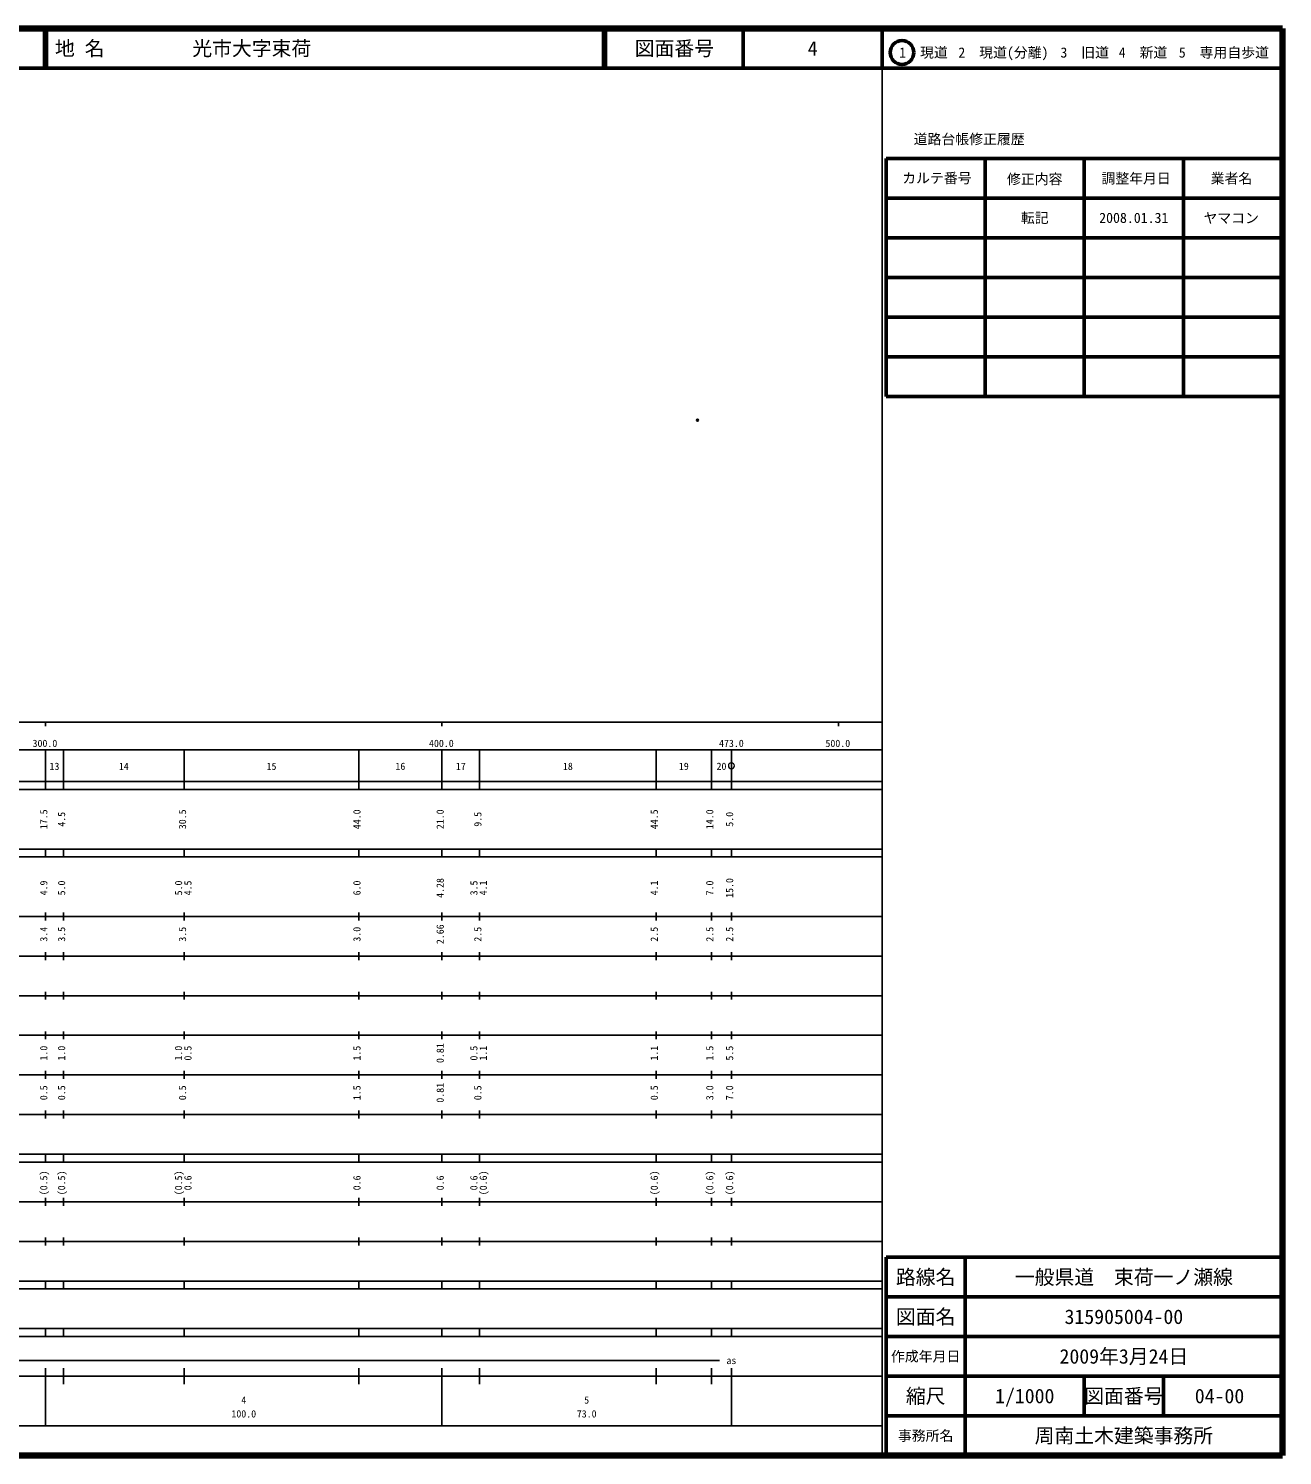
# Model space of a CAD drawing. Units: millimetres on the paper. Extents: x 40 to 680, y 20 to 380.
# Drawn here: x 363.7 to 680, y 20 to 380 of the extents above; entities that cross this region are included whole.
import ezdxf
from ezdxf.enums import TextEntityAlignment as Align

# ---------------------------------------------------------------- set-up
doc = ezdxf.new("R2010")
doc.units = ezdxf.units.MM
doc.header["$PDMODE"] = 32
doc.header["$PDSIZE"] = 0.5
doc.layers.add('M-OTRS', color=6, linetype='Continuous')
doc.layers.add('M-TTL-TXT', color=7, linetype='Continuous')
for name, color, linetype, lineweight in [('M-TTL', 2, 'Continuous', 140), ('M-TTL-BAND', 7, 'Continuous', 25), ('M-TTL-FRAM', 2, 'Continuous', 50), ('M-TTL-LINE', 7, 'Continuous', 50)]:
    doc.layers.add(name, color=color, linetype=linetype, lineweight=lineweight)
doc.styles.add('ＭＳ ゴシック', font='')
doc.styles.get('ＭＳ ゴシック').set_extended_font_data('MS Gothic')

msp = doc.modelspace()

# ---------------------------------------------------------------- linework, layer by layer
at = {"layer": 'M-OTRS'}
msp.add_point((532.442, 281.177), dxfattribs=at)
at = {"layer": 'M-TTL'}
for p, q in [((680, 380), (40, 380)), ((680, 20), (680, 380)), ((40, 20), (680, 20))]:
    msp.add_line(p, q, dxfattribs=at)
at = {"layer": 'M-TTL-BAND'}
for p, q in [((579, 20), (579, 370)), ((40, 205), (579, 205)), ((368, 205), (368, 204)), ((468, 205), (468, 204)), ((568, 205), (568, 204)), ((68, 198), (579, 198)), ((368, 188), (368, 198)), ((372.5, 188), (372.5, 198)), ((403, 188), (403, 198)), ((447, 188), (447, 198)), ((468, 188), (468, 198)), ((477.5, 188), (477.5, 198)), ((522, 188), (522, 198)), ((536, 188), (536, 198)), ((541, 188), (541, 198)), ((40, 190), (579, 190)), ((40, 188), (579, 188)), ((40, 173), (579, 173)), ((368, 171), (368, 173)), ((372.5, 171), (372.5, 173)), ((403, 171), (403, 173)), ((447, 171), (447, 173)), ((468, 171), (468, 173)), ((477.5, 171), (477.5, 173)), ((522, 171), (522, 173)), ((536, 171), (536, 173)), ((541, 171), (541, 173)), ((40, 171), (579, 171)), ((40, 156), (579, 156)), ((368, 155), (368, 157)), ((372.5, 155), (372.5, 157)), ((403, 155), (403, 157)), ((447, 155), (447, 157)), ((468, 155), (468, 157)), ((477.5, 155), (477.5, 157)), ((522, 155), (522, 157)), ((536, 155), (536, 157)), ((541, 155), (541, 157)), ((46, 146), (579, 146)), ((368, 145), (368, 147)), ((372.5, 145), (372.5, 147)), ((403, 145), (403, 147)), ((447, 145), (447, 147)), ((468, 145), (468, 147)), ((477.5, 145), (477.5, 147)), ((522, 145), (522, 147)), ((536, 145), (536, 147)), ((541, 145), (541, 147)), ((368, 135), (368, 137)), ((372.5, 135), (372.5, 137)), ((403, 135), (403, 137)), ((447, 135), (447, 137)), ((468, 135), (468, 137)), ((477.5, 135), (477.5, 137)), ((522, 135), (522, 137)), ((536, 135), (536, 137)), ((541, 135), (541, 137)), ((52, 136), (579, 136)), ((46, 126), (579, 126)), ((368, 125), (368, 127)), ((372.5, 125), (372.5, 127)), ((403, 125), (403, 127)), ((447, 125), (447, 127)), ((468, 125), (468, 127)), ((477.5, 125), (477.5, 127)), ((522, 125), (522, 127)), ((536, 125), (536, 127)), ((541, 125), (541, 127)), ((52, 116), (579, 116)), ((368, 115), (368, 117)), ((372.5, 115), (372.5, 117)), ((403, 115), (403, 117)), ((447, 115), (447, 117)), ((468, 115), (468, 117)), ((477.5, 115), (477.5, 117)), ((522, 115), (522, 117)), ((536, 115), (536, 117)), ((541, 115), (541, 117)), ((46, 106), (579, 106)), ((368, 105), (368, 107)), ((372.5, 105), (372.5, 107)), ((403, 105), (403, 107)), ((447, 105), (447, 107)), ((468, 105), (468, 107)), ((477.5, 105), (477.5, 107)), ((522, 105), (522, 107)), ((536, 105), (536, 107)), ((541, 105), (541, 107)), ((40, 96), (579, 96)), ((40, 94), (579, 94)), ((368, 94), (368, 96)), ((372.5, 94), (372.5, 96)), ((403, 94), (403, 96)), ((447, 94), (447, 96)), ((468, 94), (468, 96)), ((477.5, 94), (477.5, 96)), ((522, 94), (522, 96)), ((536, 94), (536, 96)), ((541, 94), (541, 96)), ((49, 84), (579, 84)), ((368, 83), (368, 85)), ((372.5, 83), (372.5, 85)), ((403, 83), (403, 85)), ((447, 83), (447, 85)), ((468, 83), (468, 85)), ((477.5, 83), (477.5, 85)), ((522, 83), (522, 85)), ((536, 83), (536, 85)), ((541, 83), (541, 85)), ((40, 74), (579, 74)), ((368, 73), (368, 75)), ((372.5, 73), (372.5, 75)), ((403, 73), (403, 75)), ((447, 73), (447, 75)), ((468, 73), (468, 75)), ((477.5, 73), (477.5, 75)), ((522, 73), (522, 75)), ((536, 73), (536, 75)), ((541, 73), (541, 75)), ((40, 64), (579, 64)), ((40, 62), (579, 62)), ((368, 62), (368, 64)), ((372.5, 62), (372.5, 64)), ((403, 62), (403, 64)), ((447, 62), (447, 64)), ((468, 62), (468, 64)), ((477.5, 62), (477.5, 64)), ((522, 62), (522, 64)), ((536, 62), (536, 64)), ((541, 62), (541, 64)), ((40, 52), (579, 52)), ((368, 50), (368, 52)), ((372.5, 50), (372.5, 52)), ((403, 50), (403, 52)), ((447, 50), (447, 52)), ((468, 50), (468, 52)), ((477.5, 50), (477.5, 52)), ((522, 50), (522, 52)), ((536, 50), (536, 52)), ((541, 50), (541, 52)), ((40, 50), (579, 50)), ((71, 44), (538, 44)), ((40, 40), (579, 40)), ((368, 27.5), (368, 42)), ((372.5, 38), (372.5, 42)), ((403, 38), (403, 42)), ((447, 38), (447, 42)), ((468, 27.5), (468, 42)), ((477.5, 38), (477.5, 42)), ((522, 38), (522, 42)), ((536, 38), (536, 42)), ((541, 27.5), (541, 42)), ((68, 27.5), (579, 27.5))]:
    msp.add_line(p, q, dxfattribs=at)
at = {"layer": 'M-TTL-BAND', "lineweight": 13}
msp.add_lwpolyline([(541.75, 194, 1), (540.25, 194, 1)], format="xyb", close=True, dxfattribs=at)
at = {"layer": 'M-TTL-FRAM'}
for p, q in [((580, 347.197), (580, 287.197)), ((580, 347.197), (680, 347.197)), ((580, 287.197), (680, 287.197)), ((680, 70), (580, 70)), ((580, 70), (580, 20))]:
    msp.add_line(p, q, dxfattribs=at)
at = {"layer": 'M-TTL-LINE'}
for p, q in [((367.75, 380), (367.75, 370)), ((368.25, 380), (368.25, 370)), ((508.747, 380), (508.747, 370)), ((509.247, 380), (509.247, 370)), ((543.997, 380), (543.997, 370)), ((579, 380), (579, 370)), ((40, 370), (680, 370)), ((605, 347.197), (605, 287.197)), ((630, 347.197), (630, 287.197)), ((655, 347.197), (655, 287.197)), ((580, 337.197), (680, 337.197)), ((580, 327.197), (680, 327.197)), ((580, 317.197), (680, 317.197)), ((580, 307.197), (680, 307.197)), ((580, 297.197), (680, 297.197)), ((600, 70), (600, 20)), ((680, 60), (580, 60)), ((680, 50), (580, 50)), ((680, 40), (580, 40)), ((630, 40), (630, 30)), ((650, 40), (650, 30)), ((680, 30), (580, 30))]:
    msp.add_line(p, q, dxfattribs=at)
msp.add_circle((584.031, 373.958), 3, dxfattribs=at)

# ---------------------------------------------------------------- texts
at = {"layer": 'M-TTL-BAND', "style": 'ＭＳ ゴシック'}
for s, p in [('300.0', (367.844, 198.195)), ('400.0', (467.844, 198.195)), ('473.0', (541, 198.195)), ('500.0', (567.844, 198.195)), ('13', (370.25, 192.405)), ('14', (387.75, 192.405)), ('15', (425, 192.405)), ('16', (457.5, 192.405)), ('17', (472.75, 192.405)), ('18', (499.75, 192.405)), ('19', (529, 192.405)), ('20', (538.5, 192.405)), ('as', (541, 42.5)), ('4', (418, 32.523)), ('5', (504.5, 32.523)), ('100.0', (418, 29.033)), ('73.0', (504.5, 29.033))]:
    msp.add_text(s, height=1.833, dxfattribs=at).set_placement(p, align=Align.BOTTOM_CENTER)
for s, p in [('17.5', (369, 180.5)), ('4.5', (373.5, 180.5)), ('30.5', (404, 180.5)), ('44.0', (448, 180.5)), ('21.0', (469, 180.5)), ('9.5', (478.5, 180.5)), ('44.5', (523, 180.5)), ('14.0', (537, 180.5)), ('5.0', (542, 180.5)), ('4.9', (369, 163.174)), ('5.0', (373.5, 163.174)), ('5.0', (403, 163.174)), ('4.5', (405.37, 163.174)), ('6.0', (448, 163.174)), ('4.28', (469, 163.174)), ('3.5', (477.5, 163.174)), ('4.1', (479.87, 163.174)), ('4.1', (523, 163.174)), ('7.0', (537, 163.174)), ('15.0', (542, 163.174)), ('3.4', (369, 151.5)), ('3.5', (373.5, 151.5)), ('3.5', (404, 151.5)), ('3.0', (448, 151.5)), ('2.66', (469, 151.5)), ('2.5', (478.5, 151.5)), ('2.5', (523, 151.5)), ('2.5', (537, 151.5)), ('2.5', (542, 151.5)), ('1.0', (369, 121.5)), ('1.0', (373.5, 121.5)), ('1.0', (403, 121.5)), ('0.5', (405.37, 121.5)), ('1.5', (448, 121.5)), ('0.81', (469, 121.5)), ('0.5', (477.5, 121.5)), ('1.1', (479.87, 121.5)), ('1.1', (523, 121.5)), ('1.5', (537, 121.5)), ('5.5', (542, 121.5)), ('0.5', (369, 111.5)), ('0.5', (373.5, 111.5)), ('0.5', (404, 111.5)), ('1.5', (448, 111.5)), ('0.81', (469, 111.5)), ('0.5', (478.5, 111.5)), ('0.5', (523, 111.5)), ('3.0', (537, 111.5)), ('7.0', (542, 111.5)), ('(0.5)', (369, 88.764)), ('(0.5)', (373.5, 88.764)), ('(0.5)', (403, 88.764)), ('0.6', (405.37, 88.764)), ('0.6', (448, 88.764)), ('0.6', (469, 88.764)), ('0.6', (477.5, 88.764)), ('(0.6)', (479.87, 88.764)), ('(0.6)', (523, 88.764)), ('(0.6)', (537, 88.764)), ('(0.6)', (542, 88.764))]:
    msp.add_text(s, height=1.833, rotation=90, dxfattribs=at).set_placement(p, align=Align.BOTTOM_CENTER)
at = {"layer": 'M-TTL-TXT', "style": 'ＭＳ ゴシック'}
for s, p in [('地 名', (370.38, 375)), ('光市大字束荷', (405.024, 375))]:
    msp.add_text(s, height=3.666, dxfattribs=at).set_placement(p, align=Align.MIDDLE_LEFT)
for s, height, p in [('図面番号', 3.666, (526.622, 375)), ('4', 3.666, (561.497, 375)), ('1\u3000現道', 2.566, (589.448, 373.958)), ('2\u3000現道(分離)', 2.566, (609.619, 373.958)), ('3\u3000旧道', 2.566, (630.121, 373.958)), ('4\u3000新道', 2.566, (644.824, 373.958)), ('5\u3000専用自歩道', 2.566, (665.228, 373.958)), ('道路台帳修正履歴', 2.566, (600.968, 352.113)), ('カルテ番号', 2.566, (592.839, 342.277)), ('修正内容', 2.566, (617.509, 342.023)), ('調整年月日', 2.566, (643.089, 342.197)), ('業者名', 2.566, (667.134, 342.197)), ('転記', 2.566, (617.5, 332.245)), ('2008.01.31', 2.566, (642.5, 332.245)), ('ヤマコン', 2.566, (667.077, 332.189)), ('路線名', 3.666, (590, 65)), ('路線名', 3.666, (590, 65)), ('一般県道\u3000束荷一ノ瀬線', 3.666, (640, 65)), ('図面名', 3.666, (590, 55)), ('図面名', 3.666, (590, 55)), ('315905004-00', 3.666, (640, 55)), ('2009年3月24日', 3.666, (640, 45)), ('作成年月日', 2.566, (590, 45)), ('作成年月日', 2.566, (590, 45)), ('縮尺', 3.666, (590, 35)), ('縮尺', 3.666, (590, 35)), ('1/1000', 3.666, (615, 35)), ('図面番号', 3.666, (640, 35)), ('図面番号', 3.666, (640, 35)), ('04-00', 3.666, (664.125, 35)), ('事務所名', 2.566, (590, 25)), ('事務所名', 2.566, (590, 25)), ('周南土木建築事務所', 3.666, (640, 25))]:
    msp.add_text(s, height=height, dxfattribs=at).set_placement(p, align=Align.MIDDLE_CENTER)

doc.saveas('drawing.dxf')
